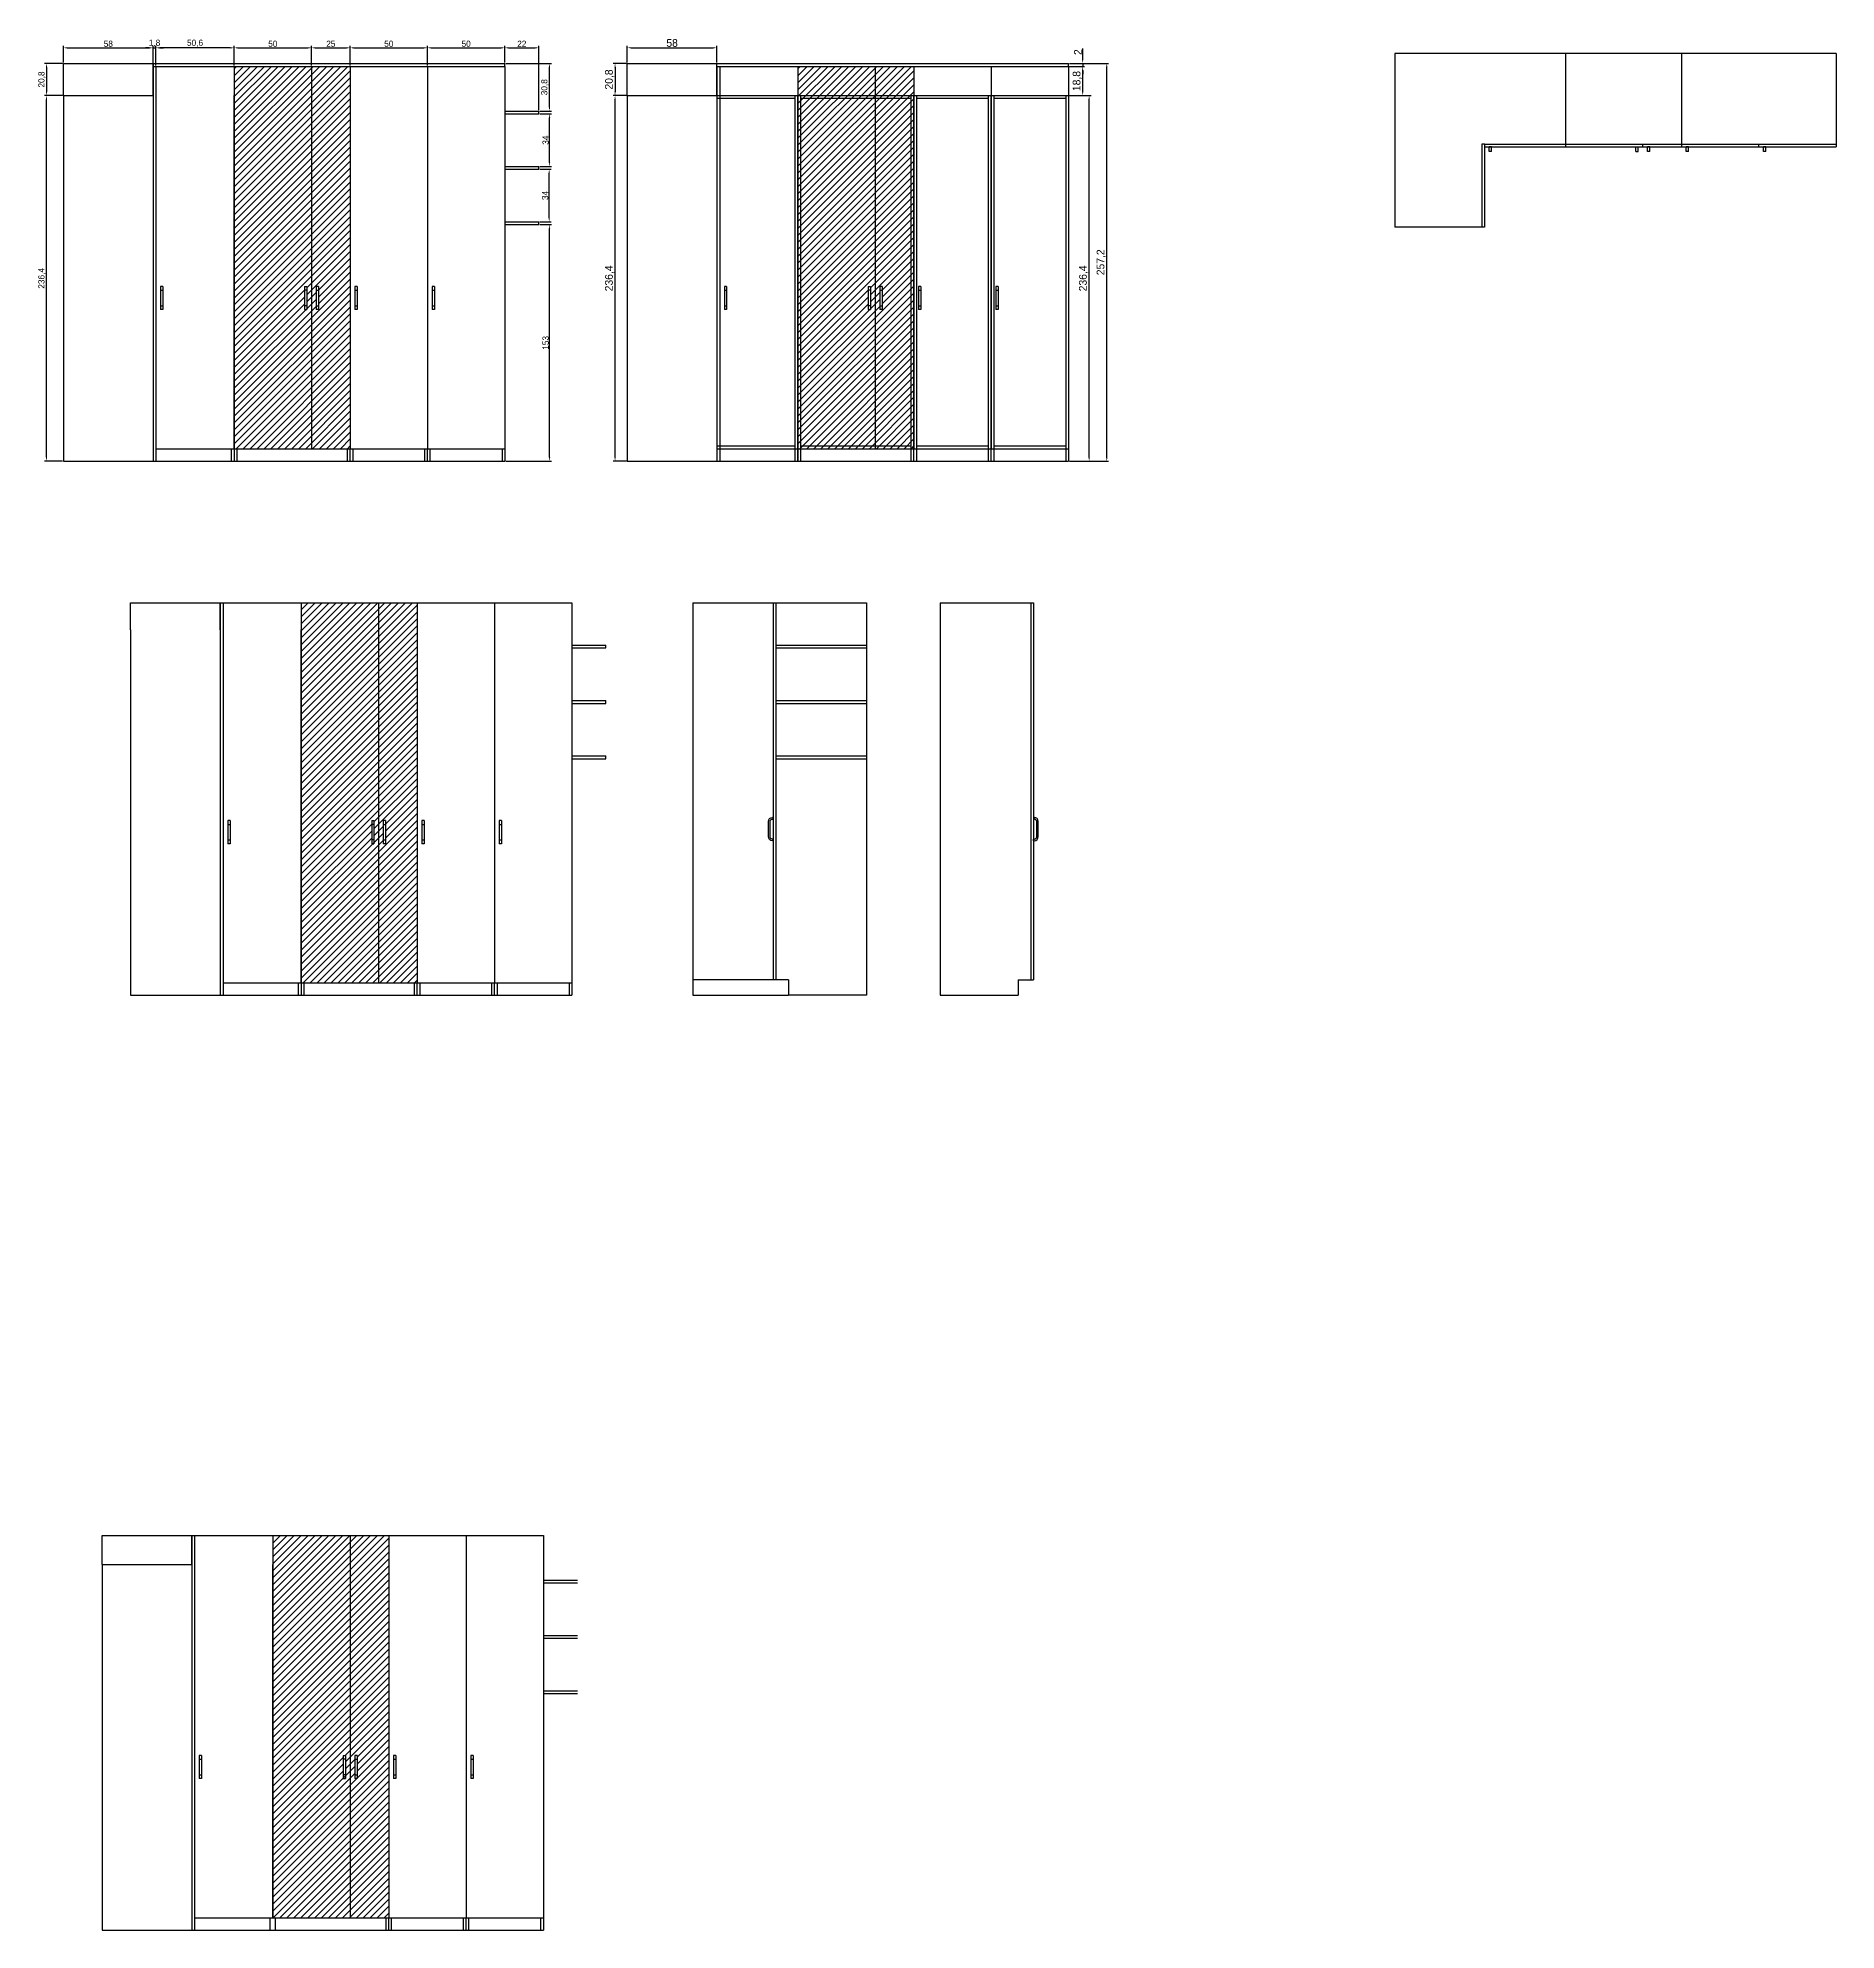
# Model space of a CAD drawing. Header units: millimetres. Extents: x 583 to 3257, y -824 to 1558.
# Drawn here: x 2094 to 3257, y -824 to 399 of the extents above; entities that cross this region are included whole.
import ezdxf

# ---------------------------------------------------------------- set-up
doc = ezdxf.new("R2010")
doc.units = ezdxf.units.MM
doc.layers.add('Meble', color=42, linetype='Continuous')
doc.layers.add('Multimedia', color=150, linetype='Continuous')
doc.layers.add('Wymiar', color=7, linetype='Continuous', true_color=0x9e9e9e)
doc.dimstyles.new('ISO-25', dxfattribs={"dimtxt": 2.5, "dimasz": 2.5, "dimexe": 1.25, "dimexo": 0.625, "dimtad": 1, "dimtxsty": 'Standard', "dimcen": 2.5, "dimadec": 0, "dimazin": 0, "dimtfac": 1, "dimtmove": 0, "dimatfit": 3, "dimfxl": 1, "dimarcsym": 0})

# ---------------------------------------------------------------- blocks, each defined once
blk = doc.blocks.new('Z$W@#24218')
for p, q in [((0, 15), (0.5, 15)), ((0, 15), (0, 14)), ((0, 14), (0.5, 14)), ((2, 2.5), (2, 12.5)), ((3, 2.5), (3, 12.5)), ((0, 0), (0, 1)), ((0, 1), (0.5, 1)), ((0, 0), (0.5, 0))]:
    blk.add_line(p, q)
for centre, radius, start, end in [((0.5, 12.5), 2.5, 0, 90), ((0.5, 12.5), 1.5, 0, 90), ((0.5, 2.5), 1.5, 270, 0), ((0.5, 2.5), 2.5, 270, 0)]:
    blk.add_arc(centre, radius, start, end)
blk = doc.blocks.new('Z$W@#10613')
h = blk.add_hatch()
h.set_pattern_fill('ANSI31', color=256, style=0)
h.set_pattern_definition([(45, (-2154.414, -224.0813), (-2.245064, 2.245064), [])])
h.paths.add_polyline_path([(110.4, 8), (112.2, 8), (160.4, 8), (160.4, 255.2), (110.4, 255.2)])
h.paths.add_polyline_path([(155.9, 110.5), (155.9, 100.5), (155.9, 98), (157.4, 98), (157.4, 100.5), (157.4, 110.5), (157.4, 113), (155.9, 113)], flags=16)
h.paths.add_polyline_path([(155.9, 100.5), (157.4, 100.5), (157.4, 98), (155.9, 98)], flags=16)
h.paths.add_polyline_path([(160.4, 8), (183.6, 8), (185.4, 8), (185.4, 255.2), (160.4, 255.2)])
h.paths.add_polyline_path([(163.4, 100.5), (163.4, 98), (164.9, 98), (164.9, 100.5), (164.9, 110.5), (164.9, 113), (163.4, 113), (163.4, 110.5)], flags=16)
h.paths.add_polyline_path([(163.4, 100.5), (164.9, 100.5), (164.9, 98), (163.4, 98)], flags=16)
for p, q in [((0, 255.2), (285.4, 255.2)), ((0, 236.4), (0, 255.2)), ((58, 236.4), (58, 255.2)), ((58, 255.2), (58, 0)), ((59.8, 255.2), (59.8, 0)), ((110.4, 255.2), (110.4, 8)), ((160.4, 255.2), (160.4, 8)), ((185.4, 255.2), (185.4, 8)), ((235.4, 255.2), (235.4, 8)), ((285.4, 255.2), (285.4, 8)), ((0, 236.4), (58, 236.4)), ((0, 236.4), (0, 0)), ((58, 236.4), (58, 0)), ((110.4, 8), (110.4, 236.4)), ((62.8, 113), (62.8, 98)), ((64.3, 113), (62.8, 113)), ((62.8, 110.5), (64.3, 110.5)), ((64.3, 113), (64.3, 98)), ((155.9, 113), (155.9, 98)), ((155.9, 113), (157.4, 113)), ((157.4, 110.5), (155.9, 110.5)), ((157.4, 113), (157.4, 98)), ((163.4, 113), (163.4, 98)), ((164.9, 113), (163.4, 113)), ((163.4, 110.5), (164.9, 110.5)), ((164.9, 113), (164.9, 98)), ((188.4, 113), (188.4, 98)), ((189.9, 113), (188.4, 113)), ((188.4, 110.5), (189.9, 110.5)), ((189.9, 113), (189.9, 98)), ((238.4, 113), (238.4, 98)), ((239.9, 113), (238.4, 113)), ((238.4, 110.5), (239.9, 110.5)), ((239.9, 113), (239.9, 98)), ((62.8, 100.5), (64.3, 100.5)), ((64.3, 98), (62.8, 98)), ((157.4, 100.5), (155.9, 100.5)), ((155.9, 98), (157.4, 98)), ((163.4, 100.5), (164.9, 100.5)), ((164.9, 98), (163.4, 98)), ((188.4, 100.5), (189.9, 100.5)), ((189.9, 98), (188.4, 98)), ((238.4, 100.5), (239.9, 100.5)), ((239.9, 98), (238.4, 98)), ((0, 0), (285.4, 0)), ((59.8, 8), (108.6, 8)), ((59.8, 8), (285.4, 8)), ((108.6, 0), (108.6, 8)), ((112.2, 0), (112.2, 8)), ((112.2, 8), (183.6, 8)), ((183.6, 0), (183.6, 8)), ((185.4, 0), (185.4, 8)), ((187.2, 0), (187.2, 8)), ((187.2, 8), (233.6, 8)), ((233.6, 0), (233.6, 8)), ((235.4, 0), (235.4, 8)), ((237.2, 0), (237.2, 8)), ((237.2, 8), (283.6, 8)), ((283.6, 8), (283.6, 0)), ((285.4, 8), (285.4, 0))]:
    blk.add_line(p, q)
blk = doc.blocks.new('*D227')
at = {"layer": 'Defpoints', "color": 0}
for p in [(2761, 382.9), (2761, 380.9), (2770.1, 380.9)]:
    blk.add_point(p, dxfattribs=at)
at = {"layer": 'Wymiar', "color": 0, "lineweight": -2}
for p, q in [((2770.1, 385.4), (2770.1, 392.5)), ((2761.6, 382.9), (2771.3, 382.9)), ((2761.6, 380.9), (2771.3, 380.9)), ((2770.1, 382.9), (2770.1, 380.9)), ((2770.1, 378.4), (2770.1, 375.9))]:
    blk.add_line(p, q, dxfattribs=at)
at = {"layer": 'Wymiar', "color": 0}
for points in [[(2769.7, 385.4), (2770.5, 385.4), (2770.1, 382.9)], [(2770.5, 378.4), (2769.7, 378.4), (2770.1, 380.9)]]:
    blk.add_solid(points, dxfattribs=at)
at = {"layer": 'Wymiar', "color": 0, "insert": (2767, 390.2), "char_height": 5, "attachment_point": 5, "rotation": 90}
blk.add_mtext('2', dxfattribs=at)
blk = doc.blocks.new('*D228')
at = {"layer": 'Defpoints', "color": 0}
for p in [(2761, 362.1), (2774.3, 362.1), (2761, 125.7)]:
    blk.add_point(p, dxfattribs=at)
at = {"layer": 'Wymiar', "color": 0, "lineweight": -2}
for p, q in [((2761.6, 362.1), (2775.5, 362.1)), ((2774.3, 128.2), (2774.3, 359.6)), ((2761.6, 125.7), (2775.5, 125.7))]:
    blk.add_line(p, q, dxfattribs=at)
at = {"layer": 'Wymiar', "color": 0}
for points in [[(2774.7, 359.6), (2773.8, 359.6), (2774.3, 362.1)], [(2773.8, 128.2), (2774.7, 128.2), (2774.3, 125.7)]]:
    blk.add_solid(points, dxfattribs=at)
at = {"layer": 'Wymiar', "color": 0, "insert": (2770.7, 243.9), "char_height": 5, "attachment_point": 5, "rotation": 90}
blk.add_mtext('236,4', dxfattribs=at)
blk = doc.blocks.new('*D229')
at = {"layer": 'Defpoints', "color": 0}
for p in [(2761, 380.9), (2770.1, 380.9), (2761, 362.1)]:
    blk.add_point(p, dxfattribs=at)
at = {"layer": 'Wymiar', "color": 0, "lineweight": -2}
for p, q in [((2761.6, 380.9), (2771.3, 380.9)), ((2770.1, 364.6), (2770.1, 378.4)), ((2761.6, 362.1), (2771.3, 362.1))]:
    blk.add_line(p, q, dxfattribs=at)
at = {"layer": 'Wymiar', "color": 0}
for points in [[(2770.5, 378.4), (2769.7, 378.4), (2770.1, 380.9)], [(2769.7, 364.6), (2770.5, 364.6), (2770.1, 362.1)]]:
    blk.add_solid(points, dxfattribs=at)
at = {"layer": 'Wymiar', "color": 0, "insert": (2766.6, 371.5), "char_height": 5, "attachment_point": 5, "rotation": 90}
blk.add_mtext('18,8', dxfattribs=at)
blk = doc.blocks.new('*D230')
at = {"layer": 'Defpoints', "color": 0}
for p in [(2761, 382.9), (2785.7, 382.9), (2761, 125.7)]:
    blk.add_point(p, dxfattribs=at)
at = {"layer": 'Wymiar', "color": 0, "lineweight": -2}
for p, q in [((2761.6, 382.9), (2786.9, 382.9)), ((2785.7, 128.2), (2785.7, 380.4)), ((2761.6, 125.7), (2786.9, 125.7))]:
    blk.add_line(p, q, dxfattribs=at)
at = {"layer": 'Wymiar', "color": 0}
for points in [[(2786.1, 380.4), (2785.2, 380.4), (2785.7, 382.9)], [(2785.2, 128.2), (2786.1, 128.2), (2785.7, 125.7)]]:
    blk.add_solid(points, dxfattribs=at)
at = {"layer": 'Wymiar', "color": 0, "insert": (2782.1, 254.3), "char_height": 5, "attachment_point": 5, "rotation": 90}
blk.add_mtext('257,2', dxfattribs=at)
blk = doc.blocks.new('*D231')
at = {"layer": 'Defpoints', "color": 0}
for p in [(2533.6, 393), (2475.6, 382.9), (2533.6, 382.9)]:
    blk.add_point(p, dxfattribs=at)
at = {"layer": 'Wymiar', "color": 0, "lineweight": -2}
for p, q in [((2475.6, 383.5), (2475.6, 394.3)), ((2478.1, 393), (2531.1, 393)), ((2533.6, 383.5), (2533.6, 394.3))]:
    blk.add_line(p, q, dxfattribs=at)
at = {"layer": 'Wymiar', "color": 0}
for points in [[(2478.1, 393.4), (2478.1, 392.6), (2475.6, 393)], [(2531.1, 392.6), (2531.1, 393.4), (2533.6, 393)]]:
    blk.add_solid(points, dxfattribs=at)
at = {"layer": 'Wymiar', "color": 0, "insert": (2504.6, 396.1), "char_height": 5, "attachment_point": 5}
blk.add_mtext('58', dxfattribs=at)
blk = doc.blocks.new('*D232')
at = {"layer": 'Defpoints', "color": 0}
for p in [(2475.6, 382.9), (2467.7, 362.1), (2475.6, 362.1)]:
    blk.add_point(p, dxfattribs=at)
at = {"layer": 'Wymiar', "color": 0, "lineweight": -2}
for p, q in [((2475, 382.9), (2466.5, 382.9)), ((2467.7, 380.4), (2467.7, 364.6)), ((2475, 362.1), (2466.5, 362.1))]:
    blk.add_line(p, q, dxfattribs=at)
at = {"layer": 'Wymiar', "color": 0}
for points in [[(2468.1, 380.4), (2467.3, 380.4), (2467.7, 382.9)], [(2467.3, 364.6), (2468.1, 364.6), (2467.7, 362.1)]]:
    blk.add_solid(points, dxfattribs=at)
at = {"layer": 'Wymiar', "color": 0, "insert": (2464.2, 372.5), "char_height": 5, "attachment_point": 5, "rotation": 90}
blk.add_mtext('20,8', dxfattribs=at)
blk = doc.blocks.new('*D233')
at = {"layer": 'Defpoints', "color": 0}
for p in [(2467.7, 362.1), (2475.6, 362.1), (2475.6, 125.7)]:
    blk.add_point(p, dxfattribs=at)
at = {"layer": 'Wymiar', "color": 0, "lineweight": -2}
for p, q in [((2475, 362.1), (2466.5, 362.1)), ((2467.7, 128.2), (2467.7, 359.6)), ((2475, 125.7), (2466.5, 125.7))]:
    blk.add_line(p, q, dxfattribs=at)
at = {"layer": 'Wymiar', "color": 0}
for points in [[(2468.1, 359.6), (2467.3, 359.6), (2467.7, 362.1)], [(2467.3, 128.2), (2468.1, 128.2), (2467.7, 125.7)]]:
    blk.add_solid(points, dxfattribs=at)
at = {"layer": 'Wymiar', "color": 0, "insert": (2464.2, 243.9), "char_height": 5, "attachment_point": 5, "rotation": 90}
blk.add_mtext('236,4', dxfattribs=at)
blk = doc.blocks.new('*D234')
at = {"layer": 'Defpoints', "color": 0}
for p in [(2169, 393), (2111, 382.9), (2169, 382.9)]:
    blk.add_point(p, dxfattribs=at)
at = {"layer": 'Wymiar', "color": 0, "lineweight": -2}
for p, q in [((2111, 383.5), (2111, 394.2)), ((2113.5, 393), (2166.5, 393)), ((2169, 383.5), (2169, 394.2))]:
    blk.add_line(p, q, dxfattribs=at)
at = {"layer": 'Wymiar', "color": 0}
for points in [[(2113.5, 393.4), (2113.5, 392.5), (2111, 393)], [(2166.5, 392.5), (2166.5, 393.4), (2169, 393)]]:
    blk.add_solid(points, dxfattribs=at)
at = {"layer": 'Wymiar', "color": 0, "insert": (2140, 395.6), "char_height": 4, "attachment_point": 5}
blk.add_mtext('58', dxfattribs=at)
blk = doc.blocks.new('*D235')
at = {"layer": 'Defpoints', "color": 0}
for p in [(2170.8, 393), (2169, 380.9), (2170.8, 380.9)]:
    blk.add_point(p, dxfattribs=at)
at = {"layer": 'Wymiar', "color": 0, "lineweight": -2}
for p, q in [((2166.5, 393), (2164, 393)), ((2169, 381.5), (2169, 394.2)), ((2169, 393), (2170.8, 393)), ((2170.8, 381.5), (2170.8, 394.2)), ((2173.3, 393), (2175.8, 393))]:
    blk.add_line(p, q, dxfattribs=at)
at = {"layer": 'Wymiar', "color": 0}
for points in [[(2166.5, 392.5), (2166.5, 393.4), (2169, 393)], [(2173.3, 393.4), (2173.3, 392.5), (2170.8, 393)]]:
    blk.add_solid(points, dxfattribs=at)
at = {"layer": 'Wymiar', "color": 0, "insert": (2169.9, 395.9), "char_height": 4, "attachment_point": 5}
blk.add_mtext('1,8', dxfattribs=at)
blk = doc.blocks.new('*D236')
at = {"layer": 'Defpoints', "color": 0}
for p in [(2170.8, 393), (2170.8, 380.9), (2221.4, 380.9)]:
    blk.add_point(p, dxfattribs=at)
at = {"layer": 'Wymiar', "color": 0, "lineweight": -2}
for p, q in [((2170.8, 381.5), (2170.8, 394.2)), ((2218.9, 393), (2173.3, 393)), ((2221.4, 381.5), (2221.4, 394.2))]:
    blk.add_line(p, q, dxfattribs=at)
at = {"layer": 'Wymiar', "color": 0}
for points in [[(2173.3, 393.4), (2173.3, 392.5), (2170.8, 393)], [(2218.9, 392.5), (2218.9, 393.4), (2221.4, 393)]]:
    blk.add_solid(points, dxfattribs=at)
at = {"layer": 'Wymiar', "color": 0, "insert": (2196.1, 395.9), "char_height": 4, "attachment_point": 5}
blk.add_mtext('50,6', dxfattribs=at)
blk = doc.blocks.new('*D237')
at = {"layer": 'Defpoints', "color": 0}
for p in [(2271.4, 393), (2221.4, 380.9), (2271.4, 380.9)]:
    blk.add_point(p, dxfattribs=at)
at = {"layer": 'Wymiar', "color": 0, "lineweight": -2}
for p, q in [((2221.4, 381.5), (2221.4, 394.2)), ((2223.9, 393), (2268.9, 393)), ((2271.4, 381.5), (2271.4, 394.2))]:
    blk.add_line(p, q, dxfattribs=at)
at = {"layer": 'Wymiar', "color": 0}
for points in [[(2223.9, 393.4), (2223.9, 392.5), (2221.4, 393)], [(2268.9, 392.5), (2268.9, 393.4), (2271.4, 393)]]:
    blk.add_solid(points, dxfattribs=at)
at = {"layer": 'Wymiar', "color": 0, "insert": (2246.4, 395.6), "char_height": 4, "attachment_point": 5}
blk.add_mtext('50', dxfattribs=at)
blk = doc.blocks.new('*D238')
at = {"layer": 'Defpoints', "color": 0}
for p in [(2296.4, 393), (2271.4, 380.9), (2296.4, 380.9)]:
    blk.add_point(p, dxfattribs=at)
at = {"layer": 'Wymiar', "color": 0, "lineweight": -2}
for p, q in [((2271.4, 381.5), (2271.4, 394.2)), ((2273.9, 393), (2293.9, 393)), ((2296.4, 381.5), (2296.4, 394.2))]:
    blk.add_line(p, q, dxfattribs=at)
at = {"layer": 'Wymiar', "color": 0}
for points in [[(2273.9, 393.4), (2273.9, 392.5), (2271.4, 393)], [(2293.9, 392.5), (2293.9, 393.4), (2296.4, 393)]]:
    blk.add_solid(points, dxfattribs=at)
at = {"layer": 'Wymiar', "color": 0, "insert": (2283.9, 395.6), "char_height": 4, "attachment_point": 5}
blk.add_mtext('25', dxfattribs=at)
blk = doc.blocks.new('*D239')
at = {"layer": 'Defpoints', "color": 0}
for p in [(2346.4, 393), (2296.4, 380.9), (2346.4, 380.9)]:
    blk.add_point(p, dxfattribs=at)
at = {"layer": 'Wymiar', "color": 0, "lineweight": -2}
for p, q in [((2296.4, 381.5), (2296.4, 394.2)), ((2298.9, 393), (2343.9, 393)), ((2346.4, 381.5), (2346.4, 394.2))]:
    blk.add_line(p, q, dxfattribs=at)
at = {"layer": 'Wymiar', "color": 0}
for points in [[(2298.9, 393.4), (2298.9, 392.5), (2296.4, 393)], [(2343.9, 392.5), (2343.9, 393.4), (2346.4, 393)]]:
    blk.add_solid(points, dxfattribs=at)
at = {"layer": 'Wymiar', "color": 0, "insert": (2321.4, 395.6), "char_height": 4, "attachment_point": 5}
blk.add_mtext('50', dxfattribs=at)
blk = doc.blocks.new('*D240')
at = {"layer": 'Defpoints', "color": 0}
for p in [(2396.4, 393), (2346.4, 380.9), (2396.4, 382.9)]:
    blk.add_point(p, dxfattribs=at)
at = {"layer": 'Wymiar', "color": 0, "lineweight": -2}
for p, q in [((2346.4, 381.5), (2346.4, 394.2)), ((2348.9, 393), (2393.9, 393)), ((2396.4, 383.5), (2396.4, 394.2))]:
    blk.add_line(p, q, dxfattribs=at)
at = {"layer": 'Wymiar', "color": 0}
for points in [[(2348.9, 393.4), (2348.9, 392.5), (2346.4, 393)], [(2393.9, 392.5), (2393.9, 393.4), (2396.4, 393)]]:
    blk.add_solid(points, dxfattribs=at)
at = {"layer": 'Wymiar', "color": 0, "insert": (2371.4, 395.6), "char_height": 4, "attachment_point": 5}
blk.add_mtext('50', dxfattribs=at)
blk = doc.blocks.new('*D241')
at = {"layer": 'Defpoints', "color": 0}
for p in [(2111, 382.9), (2100, 362.1), (2111, 362.1)]:
    blk.add_point(p, dxfattribs=at)
at = {"layer": 'Wymiar', "color": 0, "lineweight": -2}
for p, q in [((2110.4, 382.9), (2098.8, 382.9)), ((2100, 380.4), (2100, 364.6)), ((2110.4, 362.1), (2098.8, 362.1))]:
    blk.add_line(p, q, dxfattribs=at)
at = {"layer": 'Wymiar', "color": 0}
for points in [[(2100.4, 380.4), (2099.6, 380.4), (2100, 382.9)], [(2099.6, 364.6), (2100.4, 364.6), (2100, 362.1)]]:
    blk.add_solid(points, dxfattribs=at)
at = {"layer": 'Wymiar', "color": 0, "insert": (2097.1, 372.5), "char_height": 4, "attachment_point": 5, "rotation": 90}
blk.add_mtext('20,8', dxfattribs=at)
blk = doc.blocks.new('*D242')
at = {"layer": 'Defpoints', "color": 0}
for p in [(2100, 362.1), (2111, 362.1), (2111, 125.7)]:
    blk.add_point(p, dxfattribs=at)
at = {"layer": 'Wymiar', "color": 0, "lineweight": -2}
for p, q in [((2110.4, 362.1), (2098.8, 362.1)), ((2100, 128.2), (2100, 359.6)), ((2110.4, 125.7), (2098.8, 125.7))]:
    blk.add_line(p, q, dxfattribs=at)
at = {"layer": 'Wymiar', "color": 0}
for points in [[(2100.4, 359.6), (2099.6, 359.6), (2100, 362.1)], [(2099.6, 128.2), (2100.4, 128.2), (2100, 125.7)]]:
    blk.add_solid(points, dxfattribs=at)
at = {"layer": 'Wymiar', "color": 0, "insert": (2097.1, 243.9), "char_height": 4, "attachment_point": 5, "rotation": 90}
blk.add_mtext('236,4', dxfattribs=at)
blk = doc.blocks.new('*D256')
at = {"layer": 'Defpoints', "color": 0}
for p in [(2418.4, 393), (2396.4, 382.9), (2418.4, 352.1)]:
    blk.add_point(p, dxfattribs=at)
at = {"layer": 'Wymiar', "color": 0, "lineweight": -2}
for p, q in [((2396.4, 383.5), (2396.4, 394.2)), ((2398.9, 393), (2415.9, 393)), ((2418.4, 352.7), (2418.4, 394.2))]:
    blk.add_line(p, q, dxfattribs=at)
at = {"layer": 'Wymiar', "color": 0}
for points in [[(2398.9, 393.4), (2398.9, 392.5), (2396.4, 393)], [(2415.9, 392.5), (2415.9, 393.4), (2418.4, 393)]]:
    blk.add_solid(points, dxfattribs=at)
at = {"layer": 'Wymiar', "color": 0, "insert": (2407.4, 395.6), "char_height": 4, "attachment_point": 5}
blk.add_mtext('22', dxfattribs=at)
blk = doc.blocks.new('*D257')
at = {"layer": 'Defpoints', "color": 0}
for p in [(2418.4, 278.7), (2425.4, 278.7), (2396.4, 125.7)]:
    blk.add_point(p, dxfattribs=at)
at = {"layer": 'Wymiar', "color": 0, "lineweight": -2}
for p, q in [((2419.1, 278.7), (2426.6, 278.7)), ((2425.4, 128.2), (2425.4, 276.2)), ((2397.1, 125.7), (2426.6, 125.7))]:
    blk.add_line(p, q, dxfattribs=at)
at = {"layer": 'Wymiar', "color": 0}
for points in [[(2425.8, 276.2), (2425, 276.2), (2425.4, 278.7)], [(2425, 128.2), (2425.8, 128.2), (2425.4, 125.7)]]:
    blk.add_solid(points, dxfattribs=at)
at = {"layer": 'Wymiar', "color": 0, "insert": (2422.8, 202.2), "char_height": 4, "attachment_point": 5, "rotation": 90}
blk.add_mtext('153', dxfattribs=at)
blk = doc.blocks.new('*D258')
at = {"layer": 'Defpoints', "color": 0}
for p in [(2418.4, 314.5), (2425.1, 314.5), (2418.4, 280.5)]:
    blk.add_point(p, dxfattribs=at)
at = {"layer": 'Wymiar', "color": 0, "lineweight": -2}
for p, q in [((2419.1, 314.5), (2426.4, 314.5)), ((2425.1, 283), (2425.1, 312)), ((2419.1, 280.5), (2426.4, 280.5))]:
    blk.add_line(p, q, dxfattribs=at)
at = {"layer": 'Wymiar', "color": 0}
for points in [[(2425.5, 312), (2424.7, 312), (2425.1, 314.5)], [(2424.7, 283), (2425.5, 283), (2425.1, 280.5)]]:
    blk.add_solid(points, dxfattribs=at)
at = {"layer": 'Wymiar', "color": 0, "insert": (2422.5, 297.5), "char_height": 4, "attachment_point": 5, "rotation": 90}
blk.add_mtext('34', dxfattribs=at)
blk = doc.blocks.new('*D259')
at = {"layer": 'Defpoints', "color": 0}
for p in [(2418.4, 350.3), (2425.4, 350.3), (2418.4, 316.3)]:
    blk.add_point(p, dxfattribs=at)
at = {"layer": 'Wymiar', "color": 0, "lineweight": -2}
for p, q in [((2419.1, 350.3), (2426.6, 350.3)), ((2425.4, 318.8), (2425.4, 347.8)), ((2419.1, 316.3), (2426.6, 316.3))]:
    blk.add_line(p, q, dxfattribs=at)
at = {"layer": 'Wymiar', "color": 0}
for points in [[(2425.8, 347.8), (2425, 347.8), (2425.4, 350.3)], [(2425, 318.8), (2425.8, 318.8), (2425.4, 316.3)]]:
    blk.add_solid(points, dxfattribs=at)
at = {"layer": 'Wymiar', "color": 0, "insert": (2422.8, 333.3), "char_height": 4, "attachment_point": 5, "rotation": 90}
blk.add_mtext('34', dxfattribs=at)
blk = doc.blocks.new('*D260')
at = {"layer": 'Defpoints', "color": 0}
for p in [(2396.4, 382.9), (2425.3, 382.9), (2418.4, 352.1)]:
    blk.add_point(p, dxfattribs=at)
at = {"layer": 'Wymiar', "color": 0, "lineweight": -2}
for p, q in [((2397.1, 382.9), (2426.5, 382.9)), ((2425.3, 354.6), (2425.3, 380.4)), ((2419.1, 352.1), (2426.5, 352.1))]:
    blk.add_line(p, q, dxfattribs=at)
at = {"layer": 'Wymiar', "color": 0}
for points in [[(2425.7, 380.4), (2424.9, 380.4), (2425.3, 382.9)], [(2424.9, 354.6), (2425.7, 354.6), (2425.3, 352.1)]]:
    blk.add_solid(points, dxfattribs=at)
at = {"layer": 'Wymiar', "color": 0, "insert": (2422.3, 367.5), "char_height": 4, "attachment_point": 5, "rotation": 90}
blk.add_mtext('30,8', dxfattribs=at)

msp = doc.modelspace()

# ---------------------------------------------------------------- hatches: boundary and pattern name
h = msp.add_hatch()
h.set_pattern_fill('ANSI31', color=256, style=0)
h.set_pattern_definition([(45, (0, -443.7656), (-2.245064, 2.245064), [])])
h.paths.add_polyline_path([(2314.814, -211.684), (2266.614, -211.684), (2264.814, -211.684), (2264.814, 34.016), (2314.814, 34.016)])
h.paths.add_polyline_path([(2310.314, -109.184), (2310.314, -119.184), (2310.314, -121.684), (2311.814, -121.684), (2311.814, -119.184), (2311.814, -109.184), (2311.814, -106.684), (2310.314, -106.684)], flags=16)
h.paths.add_polyline_path([(2310.314, -119.184), (2311.814, -119.184), (2311.814, -121.684), (2310.314, -121.684)], flags=16)
h.paths.add_polyline_path([(2339.814, -211.684), (2338.014, -211.684), (2314.814, -211.684), (2314.814, 34.016), (2339.814, 34.016)])
h.paths.add_polyline_path([(2317.814, -119.184), (2317.814, -121.684), (2319.314, -121.684), (2319.314, -119.184), (2319.314, -109.184), (2319.314, -106.684), (2317.814, -106.684), (2317.814, -109.184)], flags=16)
h.paths.add_polyline_path([(2317.814, -119.184), (2319.314, -119.184), (2319.314, -121.684), (2317.814, -121.684)], flags=0)
at = {"layer": 'Multimedia'}
h = msp.add_hatch(dxfattribs=at)
h.set_pattern_fill('ANSI31', color=256, style=0)
h.set_pattern_definition([(45, (-43.3697, -98.3582), (-2.245064, 2.245064), [])])
h.paths.add_polyline_path([(2221.444, 133.723), (2223.244, 133.723), (2271.444, 133.723), (2271.444, 380.923), (2221.444, 380.923)])
h.paths.add_polyline_path([(2266.944, 236.223), (2266.944, 226.223), (2266.944, 223.723), (2268.444, 223.723), (2268.444, 226.223), (2268.444, 236.223), (2268.444, 238.723), (2266.944, 238.723)], flags=16)
h.paths.add_polyline_path([(2266.944, 226.223), (2268.444, 226.223), (2268.444, 223.723), (2266.944, 223.723)], flags=16)
h.paths.add_polyline_path([(2271.444, 133.723), (2294.644, 133.723), (2296.444, 133.723), (2296.444, 380.923), (2271.444, 380.923)])
h.paths.add_polyline_path([(2274.444, 226.223), (2274.444, 223.723), (2275.944, 223.723), (2275.944, 226.223), (2275.944, 236.223), (2275.944, 238.723), (2274.444, 238.723), (2274.444, 236.223)], flags=16)
h.paths.add_polyline_path([(2274.444, 226.223), (2275.944, 226.223), (2275.944, 223.723), (2274.444, 223.723)], flags=16)
h = msp.add_hatch(dxfattribs=at)
h.set_pattern_fill('ANSI31', color=256, style=0)
h.set_pattern_definition([(45, (321.164, -98.3582), (-2.245064, 2.245064), [])])
h.paths.add_polyline_path([(2585.978, 133.723), (2587.778, 133.723), (2635.978, 133.723), (2635.978, 380.923), (2585.978, 380.923)])
h.paths.add_polyline_path([(2631.478, 236.223), (2631.478, 226.223), (2631.478, 223.723), (2632.978, 223.723), (2632.978, 226.223), (2632.978, 236.223), (2632.978, 238.723), (2631.478, 238.723)], flags=16)
h.paths.add_polyline_path([(2631.478, 226.223), (2632.978, 226.223), (2632.978, 223.723), (2631.478, 223.723)], flags=16)
h.paths.add_polyline_path([(2635.978, 133.723), (2659.178, 133.723), (2660.978, 133.723), (2660.978, 380.923), (2635.978, 380.923)])
h.paths.add_polyline_path([(2638.978, 226.223), (2638.978, 223.723), (2640.478, 223.723), (2640.478, 226.223), (2640.478, 236.223), (2640.478, 238.723), (2638.978, 238.723), (2638.978, 236.223)], flags=16)
h.paths.add_polyline_path([(2638.978, 226.223), (2640.478, 226.223), (2640.478, 223.723), (2638.978, 223.723)], flags=16)

# ---------------------------------------------------------------- linework, layer by layer
for p, q in [((3082.353, 389.334), (2971.953, 389.334)), ((2971.953, 389.334), (2971.953, 277.034)), ((3082.353, 389.334), (3082.353, 328.934)), ((3182.353, 389.334), (3082.353, 389.334)), ((3082.353, 389.334), (3082.353, 328.934)), ((3082.353, 389.334), (3082.353, 328.934)), ((3157.353, 389.334), (3157.353, 328.934)), ((3257.353, 389.334), (3157.353, 389.334)), ((3157.353, 389.334), (3157.353, 328.934)), ((3257.353, 389.334), (3257.353, 328.934)), ((2111.044, 362.123), (2111.044, 125.723)), ((2169.044, 362.123), (2169.044, 125.723)), ((2221.444, 133.723), (2221.444, 362.123)), ((2475.578, 362.123), (2475.578, 125.723)), ((2475.578, 362.123), (2475.578, 125.723)), ((2475.578, 362.123), (2760.978, 362.123)), ((2533.578, 362.123), (2533.578, 125.723)), ((2533.578, 362.123), (2533.578, 125.723)), ((2533.578, 360.323), (2584.178, 360.323)), ((2584.178, 125.723), (2584.178, 362.123)), ((2585.978, 133.723), (2585.978, 362.123)), ((2585.978, 125.723), (2585.978, 362.123)), ((2587.778, 125.723), (2587.778, 362.123)), ((2587.778, 360.323), (2659.178, 360.323)), ((2659.178, 125.723), (2659.178, 362.123)), ((2660.978, 125.723), (2660.978, 362.123)), ((2662.778, 125.723), (2662.778, 362.123)), ((2662.778, 360.323), (2709.178, 360.323)), ((2709.178, 125.723), (2709.178, 362.123)), ((2710.978, 125.723), (2710.978, 362.123)), ((2712.778, 125.723), (2712.778, 362.123)), ((2712.778, 360.323), (2759.178, 360.323)), ((2759.178, 362.123), (2759.178, 125.723)), ((2760.978, 362.123), (2760.978, 125.723)), ((3028.153, 330.734), (3028.153, 277.034)), ((3029.953, 330.734), (3028.153, 330.734)), ((3029.953, 330.734), (3257.353, 330.764)), ((3029.953, 330.734), (3029.953, 328.934)), ((3132.353, 328.934), (3132.353, 330.748)), ((3207.353, 328.934), (3207.353, 330.758)), ((3029.953, 328.934), (3257.353, 328.964)), ((3029.953, 328.934), (3029.953, 277.034)), ((3032.953, 325.941), (3032.953, 328.941)), ((3034.453, 328.941), (3032.953, 328.941)), ((3034.453, 325.941), (3032.953, 325.941)), ((3034.453, 325.941), (3034.453, 328.941)), ((3127.853, 325.954), (3127.853, 328.954)), ((3127.853, 328.954), (3129.353, 328.954)), ((3127.853, 325.954), (3129.353, 325.954)), ((3129.353, 325.954), (3129.353, 328.954)), ((3135.353, 325.954), (3135.353, 328.954)), ((3136.853, 328.954), (3135.353, 328.954)), ((3136.853, 325.954), (3135.353, 325.954)), ((3136.853, 325.954), (3136.853, 328.954)), ((3160.353, 325.958), (3160.353, 328.958)), ((3161.853, 328.958), (3160.353, 328.958)), ((3161.853, 325.958), (3160.353, 325.958)), ((3161.853, 325.958), (3161.853, 328.958)), ((3210.353, 325.958), (3210.353, 328.958)), ((3211.853, 328.958), (3210.353, 328.958)), ((3211.853, 325.958), (3210.353, 325.958)), ((3211.853, 325.958), (3211.853, 328.958)), ((3029.953, 277.034), (2971.953, 277.034)), ((2533.578, 135.523), (2584.178, 135.523)), ((2587.778, 135.523), (2659.178, 135.523)), ((2662.778, 135.523), (2709.178, 135.523)), ((2712.778, 135.523), (2759.178, 135.523)), ((2111.044, 125.723), (2396.444, 125.723)), ((2170.844, 133.723), (2219.644, 133.723)), ((2219.644, 125.723), (2219.644, 133.723)), ((2221.444, 133.723), (2221.444, 125.723)), ((2223.244, 125.723), (2223.244, 133.723)), ((2223.244, 133.723), (2294.644, 133.723)), ((2294.644, 125.723), (2294.644, 133.723)), ((2296.444, 125.723), (2296.444, 133.723)), ((2298.244, 125.723), (2298.244, 133.723)), ((2298.244, 133.723), (2344.644, 133.723)), ((2344.644, 125.723), (2344.644, 133.723)), ((2346.444, 125.723), (2346.444, 133.723)), ((2348.244, 125.723), (2348.244, 133.723)), ((2348.244, 133.723), (2394.644, 133.723)), ((2394.644, 133.723), (2394.644, 125.723)), ((2396.444, 133.723), (2396.444, 125.723)), ((2475.578, 125.723), (2760.978, 125.723)), ((2475.578, 125.723), (2760.978, 125.723)), ((2533.578, 133.723), (2584.178, 133.723)), ((2535.378, 133.723), (2584.178, 133.723)), ((2584.178, 125.723), (2584.178, 133.723)), ((2585.978, 133.723), (2585.978, 125.723)), ((2587.778, 125.723), (2587.778, 133.723)), ((2587.778, 133.723), (2659.178, 133.723)), ((2587.778, 133.723), (2659.178, 133.723)), ((2659.178, 125.723), (2659.178, 133.723)), ((2660.978, 125.723), (2660.978, 133.723)), ((2662.778, 125.723), (2662.778, 133.723)), ((2662.778, 133.723), (2709.178, 133.723)), ((2662.778, 133.723), (2709.178, 133.723)), ((2709.178, 125.723), (2709.178, 133.723)), ((2710.978, 125.723), (2710.978, 133.723)), ((2712.778, 125.723), (2712.778, 133.723)), ((2712.778, 133.723), (2759.178, 133.723)), ((2712.778, 133.723), (2759.178, 133.723)), ((2759.178, 133.723), (2759.178, 125.723)), ((2760.978, 133.723), (2760.978, 125.723)), ((2154.414, 16.716), (2154.414, 34.016)), ((2154.414, 34.016), (2439.814, 34.016)), ((2212.414, 16.716), (2212.414, 34.016)), ((2212.414, 34.016), (2212.414, -219.684)), ((2214.214, 34.016), (2214.214, -219.684)), ((2264.814, 34.016), (2264.814, -211.684)), ((2314.814, 34.016), (2314.814, -211.684)), ((2339.814, 34.016), (2339.814, -211.684)), ((2389.814, 34.016), (2389.814, -211.684)), ((2439.814, 34.016), (2439.814, -211.684)), ((2518.016, 34.016), (2630.316, 34.016)), ((2518.016, 34.016), (2518.016, -219.684)), ((2569.916, 34.016), (2569.916, -209.684)), ((2571.716, 34.016), (2571.716, -209.684)), ((2630.316, 34.016), (2630.316, -219.684)), ((2677.951, 34.016), (2677.951, -219.684)), ((2677.951, 34.016), (2738.351, 34.016)), ((2736.551, 34.016), (2736.551, -209.684)), ((2738.351, 34.016), (2738.351, -209.684)), ((2154.414, 16.716), (2154.414, -219.684)), ((2212.414, 16.716), (2212.414, -219.684)), ((2264.814, -211.684), (2264.814, 16.716)), ((2439.814, 6.716), (2461.814, 6.716)), ((2439.814, 4.916), (2461.814, 4.916)), ((2461.814, 4.916), (2461.814, 6.716)), ((2571.716, 6.716), (2630.316, 6.716)), ((2571.716, 4.916), (2630.316, 4.916)), ((2439.814, -29.084), (2461.814, -29.084)), ((2439.814, -30.884), (2461.814, -30.884)), ((2461.814, -30.884), (2461.814, -29.084)), ((2571.716, -29.084), (2630.316, -29.084)), ((2571.716, -30.884), (2630.316, -30.884)), ((2439.814, -64.884), (2461.814, -64.884)), ((2439.814, -66.684), (2461.814, -66.684)), ((2461.814, -66.684), (2461.814, -64.884)), ((2571.716, -64.884), (2630.316, -64.884)), ((2571.716, -66.684), (2630.316, -66.684)), ((2217.214, -106.684), (2217.214, -121.684)), ((2218.714, -106.684), (2217.214, -106.684)), ((2217.214, -109.184), (2218.714, -109.184)), ((2218.714, -106.684), (2218.714, -121.684)), ((2310.314, -106.684), (2310.314, -121.684)), ((2310.314, -106.684), (2311.814, -106.684)), ((2311.814, -109.184), (2310.314, -109.184)), ((2311.814, -106.684), (2311.814, -121.684)), ((2317.814, -106.684), (2317.814, -121.684)), ((2319.314, -106.684), (2317.814, -106.684)), ((2317.814, -109.184), (2319.314, -109.184)), ((2319.314, -106.684), (2319.314, -121.684)), ((2342.814, -106.684), (2342.814, -121.684)), ((2344.314, -106.684), (2342.814, -106.684)), ((2342.814, -109.184), (2344.314, -109.184)), ((2344.314, -106.684), (2344.314, -121.684)), ((2392.814, -106.684), (2392.814, -121.684)), ((2394.314, -106.684), (2392.814, -106.684)), ((2392.814, -109.184), (2394.314, -109.184)), ((2394.314, -106.684), (2394.314, -121.684)), ((2217.214, -119.184), (2218.714, -119.184)), ((2218.714, -121.684), (2217.214, -121.684)), ((2311.814, -119.184), (2310.314, -119.184)), ((2310.314, -121.684), (2311.814, -121.684)), ((2317.814, -119.184), (2319.314, -119.184)), ((2319.314, -121.684), (2317.814, -121.684)), ((2342.814, -119.184), (2344.314, -119.184)), ((2344.314, -121.684), (2342.814, -121.684)), ((2392.814, -119.184), (2394.314, -119.184)), ((2394.314, -121.684), (2392.814, -121.684)), ((2154.414, -219.684), (2439.814, -219.684)), ((2214.214, -211.684), (2263.014, -211.684)), ((2214.214, -211.684), (2439.814, -211.684)), ((2263.014, -219.684), (2263.014, -211.684)), ((2264.814, -211.684), (2264.814, -219.684)), ((2266.614, -219.684), (2266.614, -211.684)), ((2266.614, -211.684), (2338.014, -211.684)), ((2338.014, -219.684), (2338.014, -211.684)), ((2339.814, -219.684), (2339.814, -211.684)), ((2341.614, -219.684), (2341.614, -211.684)), ((2341.614, -211.684), (2388.014, -211.684)), ((2388.014, -219.684), (2388.014, -211.684)), ((2389.814, -219.684), (2389.814, -211.684)), ((2391.614, -219.684), (2391.614, -211.684)), ((2391.614, -211.684), (2438.014, -211.684)), ((2438.014, -211.684), (2438.014, -219.684)), ((2439.814, -211.684), (2439.814, -219.684)), ((2569.916, -209.684), (2518.016, -209.684)), ((2518.016, -219.684), (2579.916, -219.684)), ((2579.916, -209.684), (2569.916, -209.684)), ((2579.916, -209.684), (2579.916, -219.684)), ((2630.316, -219.684), (2579.916, -219.684)), ((2677.951, -219.684), (2728.351, -219.684)), ((2728.351, -209.684), (2738.351, -209.684)), ((2728.351, -209.684), (2728.351, -219.684))]:
    msp.add_line(p, q)
at = {"layer": 'Meble'}
for p, q in [((2421.392, -597.758), (2443.392, -597.758)), ((2421.392, -599.558), (2443.392, -599.558)), ((2421.392, -633.558), (2443.392, -633.558)), ((2421.392, -635.358), (2443.392, -635.358)), ((2421.392, -669.358), (2443.392, -669.358)), ((2421.392, -671.158), (2443.392, -671.158))]:
    msp.add_line(p, q, dxfattribs=at)
at = {"layer": 'Multimedia'}
for p, q in [((2111.044, 362.123), (2111.044, 382.923)), ((2111.044, 382.923), (2169.044, 382.923)), ((2169.044, 362.123), (2169.044, 382.923)), ((2169.044, 382.923), (2169.044, 125.723)), ((2169.044, 382.923), (2396.444, 382.923)), ((2169.044, 380.923), (2396.444, 380.923)), ((2170.844, 380.923), (2170.844, 125.723)), ((2221.444, 380.923), (2221.444, 133.723)), ((2271.444, 380.923), (2271.444, 133.723)), ((2296.444, 380.923), (2296.444, 133.723)), ((2346.444, 380.923), (2346.444, 133.723)), ((2396.444, 380.923), (2396.444, 382.923)), ((2396.444, 380.923), (2396.444, 133.723)), ((2475.578, 362.123), (2475.578, 382.923)), ((2475.578, 382.923), (2533.578, 382.923)), ((2475.578, 362.123), (2475.578, 380.923)), ((2533.578, 362.123), (2533.578, 382.923)), ((2533.578, 382.923), (2760.978, 382.923)), ((2533.578, 380.923), (2760.978, 380.923)), ((2533.578, 362.123), (2533.578, 380.923)), ((2533.578, 380.923), (2533.578, 125.723)), ((2533.578, 380.923), (2760.978, 380.923)), ((2535.378, 380.923), (2535.378, 125.723)), ((2585.978, 380.923), (2585.978, 133.723)), ((2635.978, 380.923), (2635.978, 133.723)), ((2660.978, 380.923), (2660.978, 133.723)), ((2710.978, 380.923), (2710.978, 133.723)), ((2760.978, 380.923), (2760.978, 382.923)), ((2760.978, 380.923), (2760.978, 133.723)), ((2111.044, 362.123), (2169.044, 362.123)), ((2475.578, 362.123), (2533.578, 362.123)), ((2475.578, 362.123), (2533.578, 362.123)), ((2396.444, 352.123), (2418.444, 352.123)), ((2396.444, 350.323), (2418.444, 350.323)), ((2418.444, 350.323), (2418.444, 352.123)), ((2396.444, 316.323), (2418.444, 316.323)), ((2396.444, 314.523), (2418.444, 314.523)), ((2418.444, 314.523), (2418.444, 316.323)), ((2396.444, 280.523), (2418.444, 280.523)), ((2396.444, 278.723), (2418.444, 278.723)), ((2418.444, 278.723), (2418.444, 280.523)), ((2173.844, 238.723), (2173.844, 223.723)), ((2175.344, 238.723), (2173.844, 238.723)), ((2173.844, 236.223), (2175.344, 236.223)), ((2175.344, 238.723), (2175.344, 223.723)), ((2266.944, 238.723), (2266.944, 223.723)), ((2266.944, 238.723), (2268.444, 238.723)), ((2268.444, 236.223), (2266.944, 236.223)), ((2268.444, 238.723), (2268.444, 223.723)), ((2274.444, 238.723), (2274.444, 223.723)), ((2275.944, 238.723), (2274.444, 238.723)), ((2274.444, 236.223), (2275.944, 236.223)), ((2275.944, 238.723), (2275.944, 223.723)), ((2299.444, 238.723), (2299.444, 223.723)), ((2300.944, 238.723), (2299.444, 238.723)), ((2299.444, 236.223), (2300.944, 236.223)), ((2300.944, 238.723), (2300.944, 223.723)), ((2349.444, 238.723), (2349.444, 223.723)), ((2350.944, 238.723), (2349.444, 238.723)), ((2349.444, 236.223), (2350.944, 236.223)), ((2350.944, 238.723), (2350.944, 223.723)), ((2538.378, 238.723), (2538.378, 223.723)), ((2539.878, 238.723), (2538.378, 238.723)), ((2538.378, 236.223), (2539.878, 236.223)), ((2539.878, 238.723), (2539.878, 223.723)), ((2631.478, 238.723), (2631.478, 223.723)), ((2631.478, 238.723), (2632.978, 238.723)), ((2632.978, 236.223), (2631.478, 236.223)), ((2632.978, 238.723), (2632.978, 223.723)), ((2638.978, 238.723), (2638.978, 223.723)), ((2640.478, 238.723), (2638.978, 238.723)), ((2638.978, 236.223), (2640.478, 236.223)), ((2640.478, 238.723), (2640.478, 223.723)), ((2663.978, 238.723), (2663.978, 223.723)), ((2665.478, 238.723), (2663.978, 238.723)), ((2663.978, 236.223), (2665.478, 236.223)), ((2665.478, 238.723), (2665.478, 223.723)), ((2713.978, 238.723), (2713.978, 223.723)), ((2715.478, 238.723), (2713.978, 238.723)), ((2713.978, 236.223), (2715.478, 236.223)), ((2715.478, 238.723), (2715.478, 223.723)), ((2173.844, 226.223), (2175.344, 226.223)), ((2175.344, 223.723), (2173.844, 223.723)), ((2268.444, 226.223), (2266.944, 226.223)), ((2266.944, 223.723), (2268.444, 223.723)), ((2274.444, 226.223), (2275.944, 226.223)), ((2275.944, 223.723), (2274.444, 223.723)), ((2299.444, 226.223), (2300.944, 226.223)), ((2300.944, 223.723), (2299.444, 223.723)), ((2349.444, 226.223), (2350.944, 226.223)), ((2350.944, 223.723), (2349.444, 223.723)), ((2538.378, 226.223), (2539.878, 226.223)), ((2539.878, 223.723), (2538.378, 223.723)), ((2632.978, 226.223), (2631.478, 226.223)), ((2631.478, 223.723), (2632.978, 223.723)), ((2638.978, 226.223), (2640.478, 226.223)), ((2640.478, 223.723), (2638.978, 223.723)), ((2663.978, 226.223), (2665.478, 226.223)), ((2665.478, 223.723), (2663.978, 223.723)), ((2713.978, 226.223), (2715.478, 226.223)), ((2715.478, 223.723), (2713.978, 223.723)), ((2170.844, 133.723), (2396.444, 133.723)), ((2535.378, 133.723), (2760.978, 133.723))]:
    msp.add_line(p, q, dxfattribs=at)

# ---------------------------------------------------------------- block references
at = {"xscale": -1}
msp.add_blockref('Z$W@#24218', (2569.916, -119.684), dxfattribs=at)
msp.add_blockref('Z$W@#24218', (2738.351, -119.684))
at = {"layer": 'Meble'}
msp.add_blockref('Z$W@#10613', (2135.992, -824.158), dxfattribs=at)

# ---------------------------------------------------------------- dimensions: what is measured, and where the dimension line sits
at = {"layer": 'Wymiar'}
for base, p1, p2, override, picture, middle in [((2169.044, 392.959), (2111.044, 382.923), (2169.044, 382.923), {"dimtxt": 4}, '*D234', (2140.044, 395.584)), ((2170.844, 392.959), (2221.444, 380.923), (2170.844, 380.923), {"dimtxt": 4}, '*D236', (2196.144, 395.917)), ((2271.444, 392.959), (2221.444, 380.923), (2271.444, 380.923), {"dimtxt": 4}, '*D237', (2246.444, 395.584)), ((2296.444, 392.959), (2271.444, 380.923), (2296.444, 380.923), {"dimtxt": 4}, '*D238', (2283.944, 395.584)), ((2346.444, 392.959), (2296.444, 380.923), (2346.444, 380.923), {"dimtxt": 4}, '*D239', (2321.444, 395.584)), ((2396.444, 392.959), (2346.444, 380.923), (2396.444, 382.923), {"dimtxt": 4}, '*D240', (2371.444, 395.584)), ((2418.444, 392.959), (2396.444, 382.923), (2418.444, 352.123), {"dimtxt": 4}, '*D256', (2407.444, 395.584)), ((2533.578, 393.024), (2475.578, 382.923), (2533.578, 382.923), {"dimtxt": 5}, '*D231', (2504.578, 396.149))]:
    dim = msp.add_linear_dim(base=base, p1=p1, p2=p2, dimstyle='ISO-25', override=override, dxfattribs=at)
    dim.commit()
    dim.dimension.update_dxf_attribs({"geometry": picture, "text_midpoint": middle})
dim = msp.add_linear_dim(base=(2170.844, 392.959), p1=(2169.044, 380.923), p2=(2170.844, 380.923), dimstyle='ISO-25', override={"dimtxt": 4}, dxfattribs=at)
dim.commit()
dim.dimension.update_dxf_attribs({"geometry": '*D235', "text_midpoint": (2169.944, 392.959), "dimtype": 160})
dim = msp.add_linear_dim(base=(2770.099, 380.923), p1=(2760.978, 382.923), p2=(2760.978, 380.923), angle=90, dimstyle='ISO-25', override={"dimtxt": 5}, dxfattribs=at)
dim.commit()
dim.dimension.update_dxf_attribs({"geometry": '*D227', "text_midpoint": (2770.099, 390.215), "dimtype": 160})
for base, p1, p2, override, picture, middle in [((2100.021, 362.123), (2111.044, 382.923), (2111.044, 362.123), {"dimtxt": 4}, '*D241', (2097.062, 372.523)), ((2425.297, 382.923), (2418.444, 352.123), (2396.444, 382.923), {"dimtxt": 4}, '*D260', (2422.339, 367.523)), ((2467.707, 362.123), (2475.578, 382.923), (2475.578, 362.123), {"dimtxt": 5}, '*D232', (2464.166, 372.523)), ((2785.66, 382.923), (2760.978, 125.723), (2760.978, 382.923), {"dimtxt": 5}, '*D230', (2782.118, 254.323)), ((2770.099, 380.923), (2760.978, 362.123), (2760.978, 380.923), {"dimtxt": 5}, '*D229', (2766.557, 371.523)), ((2100.021, 362.123), (2111.044, 125.723), (2111.044, 362.123), {"dimtxt": 4}, '*D242', (2097.062, 243.923)), ((2467.707, 362.123), (2475.578, 125.723), (2475.578, 362.123), {"dimtxt": 5}, '*D233', (2464.166, 243.923)), ((2774.256, 362.123), (2760.978, 125.723), (2760.978, 362.123), {"dimtxt": 5}, '*D228', (2770.715, 243.923)), ((2425.383, 350.323), (2418.444, 316.323), (2418.444, 350.323), {"dimtxt": 4}, '*D259', (2422.758, 333.323)), ((2425.118, 314.523), (2418.444, 280.523), (2418.444, 314.523), {"dimtxt": 4}, '*D258', (2422.493, 297.523)), ((2425.383, 278.723), (2396.444, 125.723), (2418.444, 278.723), {"dimtxt": 4}, '*D257', (2422.758, 202.223))]:
    dim = msp.add_linear_dim(base=base, p1=p1, p2=p2, angle=90, dimstyle='ISO-25', override=override, dxfattribs=at)
    dim.commit()
    dim.dimension.update_dxf_attribs({"geometry": picture, "text_midpoint": middle})

doc.saveas('drawing.dxf')
